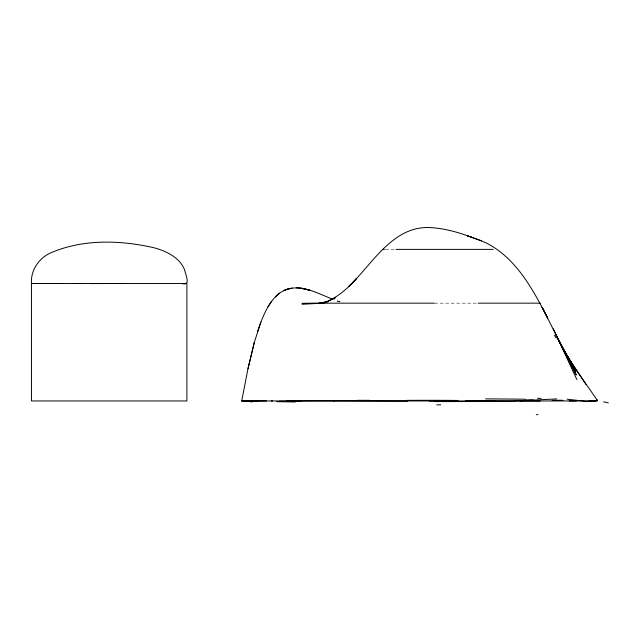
<?xml version="1.0" encoding="UTF-8"?>
<svg xmlns="http://www.w3.org/2000/svg" width="629" height="629" viewBox="0 0 629 629"><rect width="100%" height="100%" fill="white"/><g stroke="black" fill="none" stroke-linecap="round" stroke-linejoin="round"><path stroke-width="0.47" stroke-dasharray="3.15 2.36" d="M385.467 249.375L394.509 249.375M434.608 303.162L477.207 303.162M339.943 301.889L337.223 301.22L339.959 301.983M339.967 301.81L333.889 299.648M555.839 337.624L553.779 334.337L556.814 339.298"/><path stroke-width="0.94" d="M332.222 298.979C318.093 293.633 303.225 284.835 287.689 288.994C273.253 293.751 266.122 308.996 260.886 322.072L254.289 342.459L247.96 368.791M254.289 342.569L247.96 368.83L241.709 400.956L242.77 400.964M257.536 331.562L260.886 322.072M267.907 306.991L271.61 301.267M335.705 297.651L328.157 301.157C339.259 295.858 348.568 287.539 356.643 278.38L348.686 286.62C372.47 264.007 393.094 225.072 430.951 227.651C450.12 228.72 468.361 235.694 485.965 242.833C516.142 257.945 532.952 289.482 547.749 318.258L542.072 307.204L576.274 374.955L555.564 334.266M334.864 298.028L328.134 301.079L319.556 303.422L327.229 301.912M287.681 289.01L283.514 290.692L291.958 288.066M327.229 301.904L319.54 303.327L302.054 304.271M324.399 302.966L301.959 303.312M321.49 303.186L319.54 303.335L321.309 303.367M593.941 401.082L597.55 400.61L575.291 368.602M556.751 398.912L512.321 401.129L465.381 400.948M407.686 401.043C367.281 401.058 326.891 400.61 286.486 400.948M266.452 400.917L255.799 401.003M569.221 400.917L576.486 400.893M494.166 400.988L488.206 401.003M33.361 283.498L38.102 283.49M103.478 283.482L107.284 283.482M243.399 400.94L241.709 400.956L597.11 400.956M243.321 400.964L249.1 400.956M271.272 400.956L272.577 400.956M429.151 400.956L441.715 400.94M382.912 249.375L384.398 249.375M395.987 249.375L493.175 249.375M57.003 283.49L62.931 283.49M41.538 283.482L54.22 283.49M72.571 283.482L81.235 283.49M109.187 283.475L124.353 283.498M322.819 303.162L434.348 303.162M478.126 303.162L540.209 303.162M455.168 400.948L448.87 400.94M181.726 283.49C191.538 286.588 185.374 274.401 184.549 269.692C179.517 257.418 166.528 251.246 154.49 247.881C120.682 240.05 82.981 238.823 50.595 252.929C38.794 258.165 30.569 270.399 31.45 283.475L31.458 400.956L186.907 400.956L186.907 283.49L31.458 283.49L32.967 283.498M486.217 400.995L480.289 400.988M254.965 401.003L244.076 400.94M519.884 400.932L540.044 400.995M592.211 401.098L589.53 401.058M321.301 303.139L319.532 303.052L321.309 303.202M296.306 287.807L300.717 288.129L309.696 290.205L300.725 288.129M567.083 399.187L585.921 401.341L595.537 400.791A138.317 4.136 -2.8 0 0 596.449 400.516M472.002 237.369L467.386 235.836L481.279 240.703M586.252 384.854L564.559 352.122L566.1 354.512M567.13 356.108L575.354 368.853L562.515 348.309M563.899 350.872L565.416 353.356M566.43 355.008L575.527 369.891L561.367 345.447M558.922 341.233L560.392 343.764M562.554 348.073L575.826 371.818L555.651 334.211M553.268 328.747L576.903 379.649M184.761 283.459A77.548 0.928 0.1 0 1 184.973 283.467M186.53 283.341A77.516 0.629 -0.2 0 1 183.385 283.482M36.875 283.467A77.548 0.881 0.3 0 1 36.537 283.459M103.07 283.569A79.938 1.36 -0.2 0 1 91.04 283.577M276.689 401.679A105.892 4.788 3.6 0 1 295.26 402.017M252.048 401.978A149.191 3.963 -3.3 0 1 250.798 401.931M257.033 401.082A124.086 0.904 1.1 0 1 253.904 400.972M289.867 401.216A144.859 1.085 0.5 0 1 300.874 401.247M334.313 400.807A168.596 0.605 0.3 0 1 333.441 400.799M301.637 400.555A169.72 2.06 0.3 0 1 326.687 400.516M369.53 400.303A182.937 2.099 -0.2 0 1 356.942 400.319M504.057 401.483A169.02 0.802 0 0 1 435.111 401.585M293.664 401.318A169.02 0.802 0 0 1 279.512 401.247M485.549 398.88A204.771 5.04 -0.4 0 1 525.435 399.226M537.504 398.306A205.549 14.341 -2.6 0 1 541.184 398.377M533.282 399.981A233.013 7.493 1.8 0 1 525.632 399.942M603.581 401.845A207.767 7.957 2.1 0 1 608.314 402.906M597.055 399.902A138.317 4.136 -2.8 0 1 597.055 400.233M595.6 401.365A153.806 6.919 9.2 0 1 594.193 401.436M536.27 414.739A89.507 1.329 -10.5 0 1 537.952 414.44M552.176 400.366A100.491 13.657 -10.7 0 1 563.026 400.303M406.845 400.358A62.994 1.132 0.2 0 1 458.022 400.437M436.715 404.817A78.971 1.211 0.1 0 1 440.725 404.817M279.418 293.271L275.478 296.786L279.418 293.271"/></g></svg>
